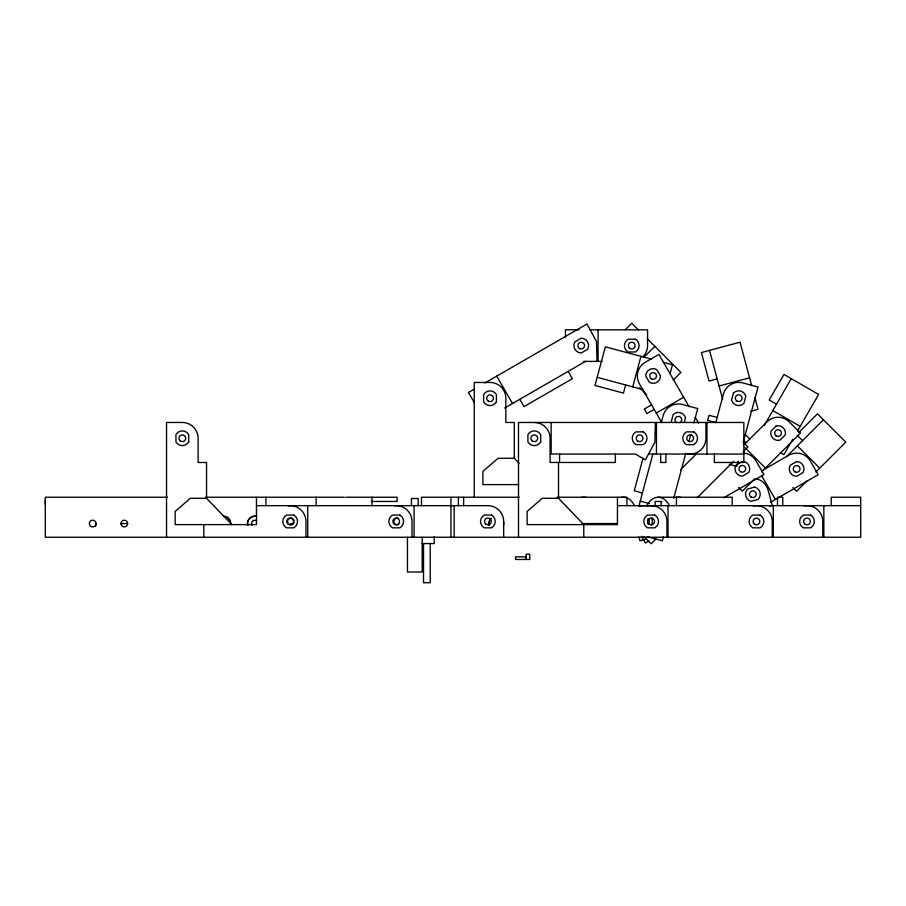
<?xml version="1.0" encoding="UTF-8"?>
<svg xmlns="http://www.w3.org/2000/svg" width="906" height="906" viewBox="0 0 906 906"><rect width="100%" height="100%" fill="white"/><g stroke="black" fill="none" stroke-linecap="round" stroke-linejoin="round"><path stroke-width="1.36" d="M45.3 504.608L45.3 500.395M625.65 384.959L623.464 393.091L594.982 385.458L605.344 346.805L651.448 359.161M632.762 386.862L640.938 356.352M642.966 458.425L634.291 490.769L642.433 492.955M670.089 373.691L672.478 364.801L663.283 362.332M638.889 506.16L652.909 453.872M661.323 422.434L663.147 415.65A15.798 15.798 0 0 1 682.49 404.484L697.745 408.572L693.871 423.023M671.278 421.652L673.192 414.529A7.373 7.373 0 0 1 685.525 417.836L684.245 422.581M663.373 536.862L662.32 540.803L647.258 536.76M673.679 498.379L685.717 453.476M688.99 441.233L690.814 434.427M738.186 461.086L736.782 466.341L729.251 464.325M743.464 441.381L758.039 386.998L742.773 382.91A15.798 15.798 0 0 0 723.43 394.087L715.797 422.558L707.665 420.384L709.024 415.299L717.167 417.473M764.404 425.163L791.255 378.651M792.705 439.331L783.86 454.642L780.44 452.66M797.461 431.075L818.616 394.45L783.962 374.438L769.217 399.976L776.51 404.189M625.253 329.773L631.776 323.261L638.504 329.988M643.928 357.27L654.857 346.341M673.147 380.169L680.916 372.4L647.167 338.651M680.542 469.727L696.329 453.94M744.075 444.721L766.918 421.89A15.798 15.798 0 0 1 789.251 421.89L800.417 433.057L761.572 471.901M655.955 538.979L651.142 543.793L643.804 536.443M697.144 497.802L733.52 461.426M742.965 451.969L747.948 446.998L742.977 442.026M798.616 432.694L817.484 413.827L845.785 442.117L815.876 472.026M754.845 478.64L742.342 491.143L738.673 487.462M786.465 456.76L823.441 419.784M807.212 480.69L796.634 491.267L792.909 487.541M474.348 389.07L468.459 392.468L474.302 402.592M484.948 382.944L587.009 324.02L596.488 341.505L597.02 361.392M504.563 408.096L585.457 361.392M651.561 404.835L644.268 409.048L646.895 413.612L654.189 409.399M656.295 413.045L683.656 397.247M737.02 464.506L742.342 461.426M763.203 469.988L788.741 455.242A15.798 15.798 0 0 1 810.315 461.029L818.209 474.71L770.644 502.173M648.9 540.995L645.366 543.034L641.471 536.284M723.656 497.824L763.917 474.585L756.023 460.905A15.798 15.798 0 0 0 743.713 453.068M717.167 378.867L709.024 381.041L701.391 352.559L740.043 342.208L751.697 385.696M719.07 385.979L749.59 377.813M750.406 411.381L758.039 409.342L754.868 397.519M645.231 539.387L639.976 540.803L638.968 537.032M769.488 506.103L772.206 505.367L768.118 490.112A15.798 15.798 0 0 0 756.952 478.946M579.036 329.807L565.435 329.807L565.435 337.598M589.919 329.807L647.575 329.807L647.575 345.594A15.798 15.798 0 0 1 642.943 356.771M583.645 361.392L602.286 361.392M648.571 454.065L743.849 454.065M519.115 463.34L514.257 458.277L498.04 458.277L482.875 471.437L482.875 484.597L518.798 484.597M167.451 497.235L45.3 497.235L45.3 537.247L860.7 537.247L860.7 497.235L831.21 497.235L831.21 505.661M205.469 497.235L344.371 497.235M345.877 497.235L397.122 497.235L397.122 501.448L371.335 501.448M519.297 497.235L421.471 497.235L421.471 505.661M557.077 497.235L626.929 497.235L626.929 505.661M658.141 497.235L732.229 497.235L732.229 505.661M231.811 524.608L206.545 498.289L190.328 498.289L175.164 511.448L175.164 524.608L256.466 524.608L256.466 497.235M583.781 537.247L583.781 524.608L558.515 498.289L542.298 498.289L527.133 511.448L527.133 524.608L617.45 524.608L617.45 497.235M661.992 501.448L655.151 501.448L655.151 505.661M256.466 505.661L290.169 505.661A15.798 15.798 0 0 1 305.968 521.448L305.968 537.247M617.45 505.661L860.7 505.661M120.679 523.555L127.61 523.555M290.667 523.555L293.487 523.555M582.116 523.555L617.45 523.555M421.652 543.566L434.257 543.566L434.257 536.782M526.08 556.839L515.548 556.839L515.548 559.466L529.772 559.466L529.772 554.2L526.08 554.2L526.08 559.466M597.167 377.326L643.611 389.773M640.248 501.086L649.534 503.577M772.829 410.577L800.191 426.364M797.348 435.39L802.591 440.633M797.382 445.843L819.715 468.187M745.412 434.642L749.783 439.014M744.075 440.758L746.068 442.74M745.026 447.666L765.423 468.062M639.715 387.791L646.669 394.744M761.618 475.661L775.355 499.455M689.092 406.669L658.911 354.393L645.231 362.287A15.798 15.798 0 0 0 639.455 383.861L661.55 422.139M695.219 417.27L698.617 423.17M568.153 371.392L572.365 378.685L524.03 406.59L519.817 399.297M496.726 376.149L512.524 403.51M709.534 350.384L722.705 399.546M823.848 505.661L823.848 537.247M822.795 537.247L822.795 521.448A15.798 15.798 0 0 0 804.245 505.899M782.773 505.661L782.773 497.235L777.507 497.235L777.507 505.661M773.294 505.661L773.294 537.247M772.24 537.247L772.24 521.448A15.798 15.798 0 0 0 753.498 505.933M714.358 454.065L714.358 462.479L743.849 462.479L743.849 422.468L518.492 422.468L518.492 537.247M706.986 422.468L706.986 454.065M705.933 422.468L705.933 438.266A15.798 15.798 0 0 1 686.057 453.521M676.42 497.235L676.42 505.661M667.994 505.661L667.994 537.247M666.941 537.247L666.941 521.448A15.798 15.798 0 0 0 648.198 505.933M665.921 454.065L665.921 462.479L660.655 462.479L660.655 454.065M661.12 501.448L661.12 505.661M656.442 422.468L656.442 454.065M655.389 422.468L654.857 442.355L645.378 459.84L635.366 454.065L551.142 454.065L551.142 422.468M615.378 454.065L615.378 462.479L559.568 462.479L559.568 454.065M598.073 329.807L598.073 361.392M558.515 498.289L558.515 462.479L550.089 462.479L550.089 438.266A15.798 15.798 0 0 0 534.291 422.468M514.257 458.277L514.257 422.468L505.831 422.468L505.831 398.255A15.798 15.798 0 0 0 490.033 382.457L474.234 382.457L474.234 497.235M503.668 537.247L503.668 521.448A15.798 15.798 0 0 0 487.881 505.661L397.258 505.661A15.798 15.798 0 0 0 394.506 505.899M463.657 497.235L463.657 505.661M458.391 497.235L458.391 505.661M454.178 505.661L454.178 537.247M450.962 497.235L450.962 537.247M430.248 543.566L430.248 582.739L423.532 582.739L423.532 543.566M422.185 537.247L422.185 572.003L407.451 572.003L407.451 537.247M418.176 505.423L418.176 498.493L411.46 498.493L411.46 505.423M414.099 505.661L414.099 537.247M411.992 537.247L411.992 521.448A15.798 15.798 0 0 0 396.205 505.661L290.69 505.661A15.798 15.798 0 0 0 287.949 505.933M371.981 497.235L371.981 505.661M316.171 497.235L316.171 505.661M307.746 505.661L307.746 537.247M265.945 497.235L265.945 505.661M206.545 498.289L206.545 462.479L198.12 462.479L198.12 438.266A15.798 15.798 0 0 0 182.321 422.468L166.534 422.468L166.534 537.247M203.816 524.608L203.816 537.247M95.742 523.555L95.742 526.295M251.936 525.242A3.375 3.375 0 0 1 256.545 520.644M225.175 516.443A7.373 7.373 0 0 1 230.645 523.555A7.248 7.101 -90 0 0 229.648 519.874L226.953 517.179A7.644 7.497 -90 0 0 223.272 516.194M503.476 521.652A7.248 7.101 -90 0 1 503.476 525.469M646.929 505.661A19.026 13.499 -90 0 1 669.341 505.661M643.622 505.899A15.798 11.132 -90 0 1 647.496 505.899M639.885 505.899A15.798 11.132 -90 0 1 641.822 505.661M676.714 497.485A19.026 13.499 -90 0 1 681.108 497.485M640.327 505.661A15.798 11.132 -90 0 1 642.263 505.899M651.539 505.661A15.798 11.132 -90 0 1 653.475 505.899M648.3 518.594A3.375 2.378 -90 0 1 648.175 524.427M647.654 519.863A3.375 2.378 -90 0 1 647.575 523.226M621.063 497.485A19.026 13.499 -90 0 1 634.472 505.661M581.743 497.485A19.026 13.499 -90 0 1 586.125 497.485M651.55 517.768A7.373 5.198 -90 0 1 651.55 525.14M294.156 522.332A3.375 3.375 0 0 1 293.816 523.136M293.284 523.838A3.375 3.375 0 0 1 288.516 523.838A3.375 3.375 0 0 1 288.516 519.07A3.375 3.375 0 0 1 293.284 519.07M293.816 519.772A3.375 3.375 0 0 1 294.156 520.576M398.934 524.37A3.375 3.375 0 0 1 393.917 521.89A3.375 3.375 0 0 1 398.13 518.198M744.245 461.686A7.373 7.373 0 0 1 748.73 472.49L742.342 476.171A7.373 7.373 0 0 1 735.955 465.118M676.714 422.66A3.375 3.375 0 0 1 675.842 417.541A3.375 3.375 0 0 1 681.029 417.632A3.375 3.375 0 0 1 679.998 422.706M733.475 392.955L731.572 400.078A7.373 7.373 0 0 0 743.905 403.385L745.808 396.262A7.373 7.373 0 0 0 733.475 392.955M249.648 518.345L248.471 519.874A7.248 7.101 -90 0 0 247.734 525.469A7.373 7.373 0 0 1 256.772 516.443A7.644 7.497 -90 0 0 251.177 517.179L249.648 518.345M491.143 518.345L489.965 519.874A7.248 7.101 -90 0 0 489.229 525.469A7.373 7.373 0 0 1 491.143 518.345M776.17 425.945L770.961 431.154A7.373 7.373 0 0 0 779.987 440.18L785.208 434.971A7.373 7.373 0 0 0 776.17 425.945M581.233 338.221L574.846 341.913A7.373 7.373 0 0 0 581.233 352.966L587.609 349.286A7.373 7.373 0 0 0 581.233 338.221M796.634 461.55L790.247 465.242A7.373 7.373 0 0 0 796.634 476.296L803.022 472.615A7.373 7.373 0 0 0 796.634 461.55M754.766 487.077L747.654 488.991A7.373 7.373 0 0 0 750.949 501.324L758.073 499.41A7.373 7.373 0 0 0 754.766 487.077M635.457 339.218L628.085 339.218A7.373 7.373 0 0 0 628.085 351.981L635.457 351.981A7.373 7.373 0 0 0 635.457 339.218M643.283 431.879L635.91 431.879A7.373 7.373 0 0 0 635.91 444.653L643.283 444.653A7.373 7.373 0 0 0 643.283 431.879M693.826 431.879L686.454 431.879A7.373 7.373 0 0 0 686.454 444.653L693.826 444.653A7.373 7.373 0 0 0 693.826 431.879M293.85 515.072L286.477 515.072A7.373 7.373 0 0 0 286.477 527.836L293.85 527.836A7.373 7.373 0 0 0 293.85 515.072M399.886 515.072L392.513 515.072A7.373 7.373 0 0 0 392.513 527.836L399.886 527.836A7.373 7.373 0 0 0 399.886 515.072M491.562 515.072L484.189 515.072A7.373 7.373 0 0 0 484.189 527.836L491.562 527.836A7.373 7.373 0 0 0 491.562 515.072M654.834 515.072L647.462 515.072A7.373 7.373 0 0 0 647.462 527.836L654.834 527.836A7.373 7.373 0 0 0 654.834 515.072M760.134 515.072L752.761 515.072A7.373 7.373 0 0 0 752.761 527.836L760.134 527.836A7.373 7.373 0 0 0 760.134 515.072M810.677 515.072L803.305 515.072A7.373 7.373 0 0 0 803.305 527.836L810.677 527.836A7.373 7.373 0 0 0 810.677 515.072M660.497 375.967L656.816 369.58A7.373 7.373 0 0 0 645.763 375.967L649.443 382.355A7.373 7.373 0 0 0 660.497 375.967M540.678 441.947L540.678 434.574A7.373 7.373 0 0 0 527.904 434.574L527.904 441.947A7.373 7.373 0 0 0 540.678 441.947M496.42 401.936L496.42 394.563A7.373 7.373 0 0 0 483.645 394.563L483.645 401.936A7.373 7.373 0 0 0 496.42 401.936M188.708 441.947L188.708 434.574A7.373 7.373 0 0 0 175.945 434.574L175.945 441.947A7.373 7.373 0 0 0 188.708 441.947M90.996 526.477A3.375 3.375 0 0 0 96.059 523.555A3.375 3.375 0 0 0 90.996 520.644A3.375 3.375 0 0 0 90.996 526.477M122.593 526.477A3.375 3.375 0 0 0 127.644 523.555A3.375 3.375 0 0 0 122.593 520.644A3.375 3.375 0 0 0 122.593 526.477M180.022 440.724A3.375 3.375 0 0 0 185.605 439.036A3.375 3.375 0 0 0 181.347 435.039A3.375 3.375 0 0 0 180.022 440.724M688.458 441.188A3.375 3.375 0 0 0 693.509 438.266A3.375 3.375 0 0 0 688.458 435.344A3.375 3.375 0 0 0 688.458 441.188M637.915 441.188A3.375 3.375 0 0 0 642.966 438.266A3.375 3.375 0 0 0 637.915 435.344A3.375 3.375 0 0 0 637.915 441.188M532.603 441.188A3.375 3.375 0 0 0 537.666 438.266A3.375 3.375 0 0 0 532.603 435.344A3.375 3.375 0 0 0 532.603 441.188M486.103 524.314A3.375 3.375 0 0 0 491.245 521.562A3.375 3.375 0 0 0 486.284 518.481A3.375 3.375 0 0 0 486.103 524.314M394.427 524.314A3.375 3.375 0 0 0 399.569 521.562A3.375 3.375 0 0 0 394.608 518.481A3.375 3.375 0 0 0 394.427 524.314M288.391 524.314A3.375 3.375 0 0 0 293.533 521.562A3.375 3.375 0 0 0 288.572 518.481A3.375 3.375 0 0 0 288.391 524.314M754.766 524.37A3.375 3.375 0 0 0 759.817 521.448A3.375 3.375 0 0 0 754.766 518.538A3.375 3.375 0 0 0 754.766 524.37M649.466 524.37A3.375 3.375 0 0 0 654.517 521.448A3.375 3.375 0 0 0 649.466 518.538A3.375 3.375 0 0 0 649.466 524.37M805.309 524.37A3.375 3.375 0 0 0 810.36 521.448A3.375 3.375 0 0 0 805.309 518.538A3.375 3.375 0 0 0 805.309 524.37M629.466 348.051A3.375 3.375 0 0 0 635.049 346.364A3.375 3.375 0 0 0 630.803 342.377A3.375 3.375 0 0 0 629.466 348.051M579.546 348.516A3.375 3.375 0 0 0 584.597 345.594A3.375 3.375 0 0 0 579.546 342.683A3.375 3.375 0 0 0 579.546 348.516M488.345 401.165A3.375 3.375 0 0 0 493.408 398.255A3.375 3.375 0 0 0 488.345 395.333A3.375 3.375 0 0 0 488.345 401.165M737.008 401.086A3.375 3.375 0 0 0 742.059 398.176A3.375 3.375 0 0 0 737.008 395.254A3.375 3.375 0 0 0 737.008 401.086M776.397 435.979A3.375 3.375 0 0 0 781.448 433.057A3.375 3.375 0 0 0 776.397 430.146A3.375 3.375 0 0 0 776.397 435.979M740.655 471.72A3.375 3.375 0 0 0 745.717 468.798A3.375 3.375 0 0 0 740.655 465.888A3.375 3.375 0 0 0 740.655 471.72M794.947 471.845A3.375 3.375 0 0 0 800.009 468.923A3.375 3.375 0 0 0 794.947 466.012A3.375 3.375 0 0 0 794.947 471.845M751.176 497.122A3.375 3.375 0 0 0 756.227 494.2A3.375 3.375 0 0 0 751.176 491.279A3.375 3.375 0 0 0 751.176 497.122M651.357 378.833A3.375 3.375 0 0 0 656.499 376.069A3.375 3.375 0 0 0 651.539 373A3.375 3.375 0 0 0 651.357 378.833"/></g></svg>
